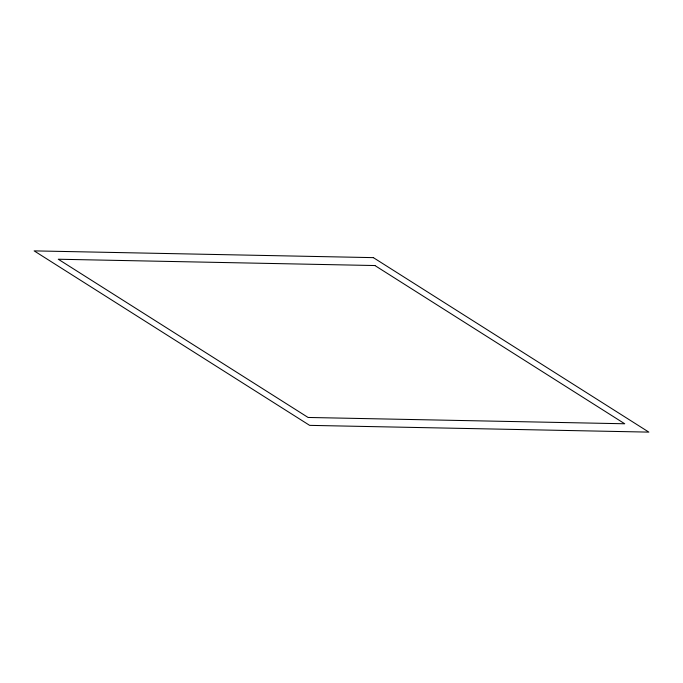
<?xml version="1.0" encoding="UTF-8"?>
<svg xmlns="http://www.w3.org/2000/svg" width="683" height="683" viewBox="0 0 683 683"><rect width="100%" height="100%" fill="white"/><g stroke="black" fill="none" stroke-linecap="round" stroke-linejoin="round"><path stroke-width="1.02" d="M373.362 257.636L34.15 250.883L309.638 425.364L648.85 432.117L373.362 257.636M374.916 265.542L58.277 259.233L308.084 417.458L624.723 423.767L374.916 265.542"/></g></svg>
